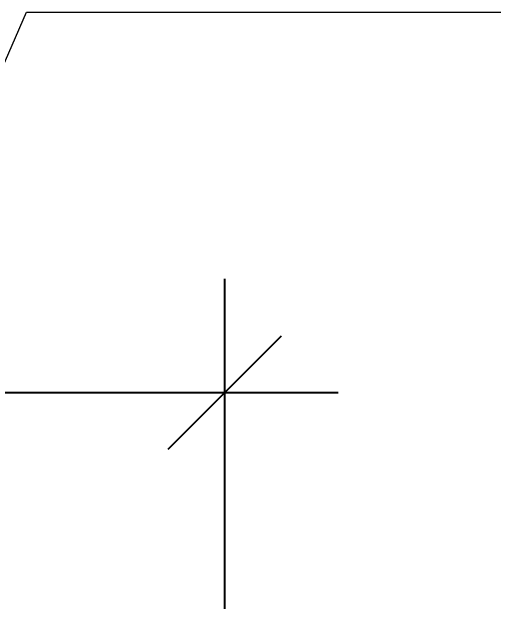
# Model space of a CAD drawing. Header units: millimetres. Extents: x -1379 to 1385823, y -4884429 to 548763.
# Drawn here: x 328459 to 329308, y -2333340 to -2332259 of the extents above; entities that cross this region are included whole.
import ezdxf

# ---------------------------------------------------------------- set-up
doc = ezdxf.new("R2010")
doc.units = ezdxf.units.MM
doc.layers.add('000 - D I M', color=7, linetype='Continuous')
doc.layers.add('G-ANNO-TEXT', color=7, linetype='Continuous', lineweight=9)
doc.styles.add('Arial_2', font='arial.ttf', dxfattribs={"height": 3})
doc.dimstyles.new('DPA-DIM-3_0_T-T', dxfattribs={"dimscale": 304.8, "dimtxt": 306.07782, "dimasz": 0.656168, "dimexe": 0.656168, "dimexo": 0.0625, "dimgap": 0.164042, "dimtad": 1, "dimdec": 0, "dimzin": 0, "dimdsep": 46, "dimtxsty": 'Arial_2', "dimblk1": 'OBLIQUE', "dimblk2": 'OBLIQUE', "dimsah": 1, "dimcen": 0.09, "dimdle": 0.656168, "dimclrd": 7, "dimclre": 7, "dimclrt": 7, "dimadec": 8, "dimazin": 0, "dimtfac": 1, "dimtdec": 4, "dimtix": 1, "dimtmove": 0, "dimatfit": 3, "dimfxl": 1.312336, "dimfxlon": 1, "dimtvp": 1, "dimtolj": 1, "dimtzin": 0, "dimarcsym": 2})

# ---------------------------------------------------------------- blocks, each defined once
blk = doc.blocks.new('_Oblique')
at = {"color": 7, "linetype": 'ByBlock', "lineweight": -2}
blk.add_line((-0.5, -0.5), (0.5, 0.5), dxfattribs=at)
blk = doc.blocks.new('*D1794')
at = {"layer": '000 - D I M', "color": 7, "lineweight": -2, "transparency": 16777216}
for p, q in [((324778.8, -2332547.8), (324778.8, -2333128.7)), ((328833.8, -2333309.7), (328833.8, -2332728.7)), ((324578.8, -2332928.7), (329033.8, -2332928.7))]:
    blk.add_line(p, q, dxfattribs=at)
at = {"layer": 'Defpoints', "color": 7, "transparency": 16777216}
for p in [(324778.8, -2332528.7), (328833.8, -2332928.7), (328833.8, -2333328.7)]:
    blk.add_point(p, dxfattribs=at)
at = {"layer": '000 - D I M', "color": 7, "lineweight": -2, "transparency": 16777216, "xscale": 200, "yscale": 200, "zscale": 200, "rotation": 180}
blk.add_blockref('_Oblique', (324778.8, -2332928.7), dxfattribs=at)
at = {"layer": '000 - D I M', "color": 7, "lineweight": -2, "transparency": 16777216, "xscale": 200, "yscale": 200, "zscale": 200}
blk.add_blockref('_Oblique', (328833.8, -2332928.7), dxfattribs=at)
at = {"layer": '000 - D I M', "color": 7, "transparency": 16777216, "insert": (326806.3, -2332877.2), "char_height": 3, "width": 1107.531, "attachment_point": 5, "style": 'Arial_2'}
blk.add_mtext('\\A1;4055', dxfattribs=at)

msp = doc.modelspace()

# ---------------------------------------------------------------- linework, layer by layer
at = {"layer": 'G-ANNO-TEXT', "color": 7}
for p, q in [((327877.9, -2333623.6), (328484.2, -2332259)), ((328484.2, -2332259), (329713.5, -2332259))]:
    msp.add_line(p, q, dxfattribs=at)

# ---------------------------------------------------------------- dimensions: what is measured, and where the dimension line sits
at = {"layer": '000 - D I M', "color": 7}
dim = msp.add_linear_dim(base=(328833.8, -2332928.7), p1=(324778.8, -2332528.7), p2=(328833.8, -2333328.7), dimstyle='DPA-DIM-3_0_T-T', override={"dimpost": '<>', "dimclrd": 7, "dimclre": 7, "dimclrt": 7, "dimfxl": 4133.161623}, dxfattribs=at)
dim.commit()
dim.dimension.update_dxf_attribs({"geometry": '*D1794', "text_midpoint": (326806.3, -2332877.2)})

doc.saveas('drawing.dxf')
